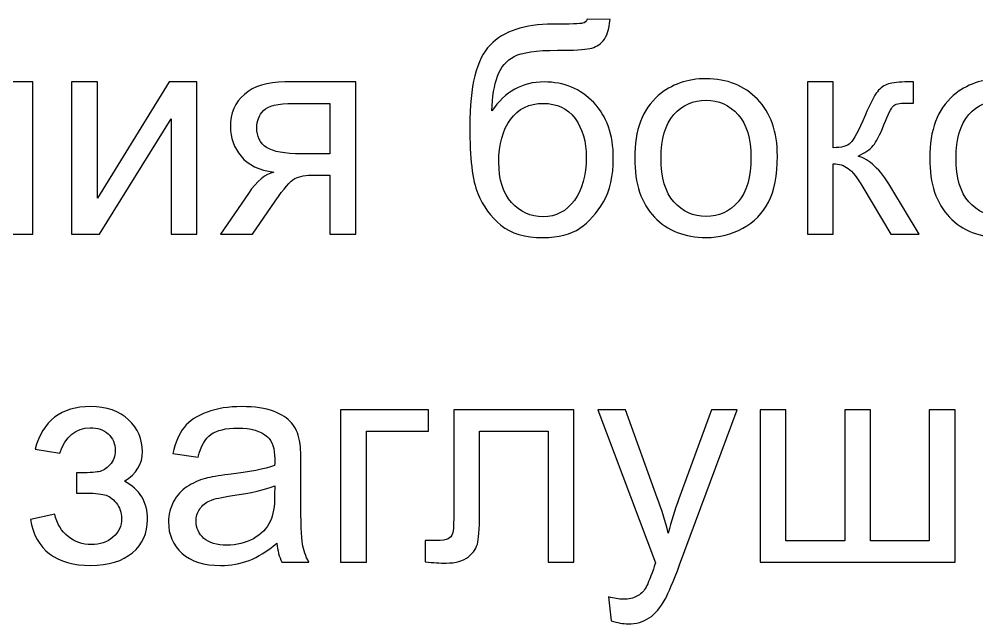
# Model space of a CAD drawing. Header units: centimetres. Extents: x 259 to 610, y 357 to 1252.
# Drawn here: x 359.08 to 370.59, y 1040.39 to 1047.66 of the extents above; entities that cross this region are included whole.
import ezdxf

# ---------------------------------------------------------------- set-up
doc = ezdxf.new("R2010")
doc.units = ezdxf.units.CM
doc.header["$MEASUREMENT"] = 0
doc.layers.add('layer 1', color=7, linetype='Continuous')

msp = doc.modelspace()

# ---------------------------------------------------------------- linework, layer by layer
at = {"layer": 'layer 1', "color": 250}
for points, knots in [([(365.90932, 1047.66145), (365.90932, 1047.66145), (366.18449, 1047.65792), (366.18449, 1047.65792), (366.18449, 1047.65792), (366.17214, 1047.53503), (366.1445, 1047.44919), (366.10276, 1047.40098), (366.10276, 1047.40098), (366.06101, 1047.35277), (366.00751, 1047.32219), (365.94166, 1047.30808), (365.94166, 1047.30808), (365.87581, 1047.29456), (365.74645, 1047.2875), (365.55419, 1047.2875), (365.55419, 1047.2875), (365.29902, 1047.2875), (365.12498, 1047.26281), (365.03208, 1047.21342), (365.03208, 1047.21342), (364.93977, 1047.16403), (364.87274, 1047.08524), (364.83217, 1046.97706), (364.83217, 1046.97706), (364.7916, 1046.86829), (364.76926, 1046.72894), (364.76456, 1046.55784), (364.76456, 1046.55784), (364.84276, 1046.67426), (364.93389, 1046.76128), (365.03855, 1046.81948), (365.03855, 1046.81948), (365.14262, 1046.87769), (365.2608, 1046.9065), (365.39133, 1046.9065), (365.39133, 1046.9065), (365.63121, 1046.9065), (365.82995, 1046.82419), (365.98752, 1046.65956), (365.98752, 1046.65956), (366.1445, 1046.49493), (366.22329, 1046.27209), (366.22329, 1045.99046), (366.22329, 1045.99046), (366.22329, 1045.77703), (366.1839, 1045.60182), (366.10452, 1045.46541), (366.10452, 1045.46541), (366.02515, 1045.329), (365.93107, 1045.22317), (365.8223, 1045.1485), (365.8223, 1045.1485), (365.71412, 1045.07383), (365.56595, 1045.03678), (365.37898, 1045.03678), (365.37898, 1045.03678), (365.16143, 1045.03678), (364.99269, 1045.08617), (364.87216, 1045.18554), (364.87216, 1045.18554), (364.75162, 1045.2849), (364.65931, 1045.4119), (364.59464, 1045.56654), (364.59464, 1045.56654), (364.53055, 1045.72117), (364.49821, 1045.99105), (364.49821, 1046.37499), (364.49821, 1046.37499), (364.49821, 1046.8577), (364.57994, 1047.18284), (364.7428, 1047.35041), (364.7428, 1047.35041), (364.90567, 1047.51798), (365.15673, 1047.60147), (365.49539, 1047.60147), (365.49539, 1047.60147), (365.70647, 1047.60147), (365.82583, 1047.605), (365.85464, 1047.61206), (365.85464, 1047.61206), (365.88286, 1047.61911), (365.90109, 1047.63558), (365.90932, 1047.66145)], [0, 0, 0, 0, 0.04545455, 0.04545455, 0.04545455, 0.04545455, 0.09090909, 0.09090909, 0.09090909, 0.09090909, 0.13636364, 0.13636364, 0.13636364, 0.13636364, 0.18181818, 0.18181818, 0.18181818, 0.18181818, 0.22727273, 0.22727273, 0.22727273, 0.22727273, 0.27272727, 0.27272727, 0.27272727, 0.27272727, 0.31818182, 0.31818182, 0.31818182, 0.31818182, 0.36363636, 0.36363636, 0.36363636, 0.36363636, 0.40909091, 0.40909091, 0.40909091, 0.40909091, 0.45454545, 0.45454545, 0.45454545, 0.45454545, 0.5, 0.5, 0.5, 0.5, 0.54545455, 0.54545455, 0.54545455, 0.54545455, 0.59090909, 0.59090909, 0.59090909, 0.59090909, 0.63636364, 0.63636364, 0.63636364, 0.63636364, 0.68181818, 0.68181818, 0.68181818, 0.68181818, 0.72727273, 0.72727273, 0.72727273, 0.72727273, 0.77272727, 0.77272727, 0.77272727, 0.77272727, 0.81818182, 0.81818182, 0.81818182, 0.81818182, 0.86363636, 0.86363636, 0.86363636, 0.86363636, 0.90909091, 0.90909091, 0.90909091, 0.90909091, 1, 1, 1, 1]), ([(357.76663, 1046.9065), (357.76663, 1046.9065), (358.07708, 1046.9065), (358.07708, 1046.9065), (358.07708, 1046.9065), (358.07708, 1046.9065), (358.07708, 1046.1445), (358.07708, 1046.1445), (358.07708, 1046.1445), (358.07708, 1046.1445), (358.93785, 1046.1445), (358.93785, 1046.1445), (358.93785, 1046.1445), (358.93785, 1046.1445), (358.93785, 1046.9065), (358.93785, 1046.9065), (358.93785, 1046.9065), (358.93785, 1046.9065), (359.2483, 1046.9065), (359.2483, 1046.9065), (359.2483, 1046.9065), (359.2483, 1046.9065), (359.2483, 1045.07559), (359.2483, 1045.07559), (359.2483, 1045.07559), (359.2483, 1045.07559), (358.93785, 1045.07559), (358.93785, 1045.07559), (358.93785, 1045.07559), (358.93785, 1045.07559), (358.93785, 1045.88698), (358.93785, 1045.88698), (358.93785, 1045.88698), (358.93785, 1045.88698), (358.07708, 1045.88698), (358.07708, 1045.88698), (358.07708, 1045.88698), (358.07708, 1045.88698), (358.07708, 1045.07559), (358.07708, 1045.07559), (358.07708, 1045.07559), (358.07708, 1045.07559), (357.76663, 1045.07559), (357.76663, 1045.07559), (357.76663, 1045.07559), (357.76663, 1045.07559), (357.76663, 1046.9065), (357.76663, 1046.9065)], [0, 0, 0, 0, 0.07692308, 0.07692308, 0.07692308, 0.07692308, 0.15384615, 0.15384615, 0.15384615, 0.15384615, 0.23076923, 0.23076923, 0.23076923, 0.23076923, 0.30769231, 0.30769231, 0.30769231, 0.30769231, 0.38461538, 0.38461538, 0.38461538, 0.38461538, 0.46153846, 0.46153846, 0.46153846, 0.46153846, 0.53846154, 0.53846154, 0.53846154, 0.53846154, 0.61538462, 0.61538462, 0.61538462, 0.61538462, 0.69230769, 0.69230769, 0.69230769, 0.69230769, 0.76923077, 0.76923077, 0.76923077, 0.76923077, 0.84615385, 0.84615385, 0.84615385, 0.84615385, 1, 1, 1, 1]), ([(359.71455, 1046.9065), (359.71455, 1046.9065), (360.025, 1046.9065), (360.025, 1046.9065), (360.025, 1046.9065), (360.025, 1046.9065), (360.025, 1045.51009), (360.025, 1045.51009), (360.025, 1045.51009), (360.025, 1045.51009), (360.88754, 1046.9065), (360.88754, 1046.9065), (360.88754, 1046.9065), (360.88754, 1046.9065), (361.22091, 1046.9065), (361.22091, 1046.9065), (361.22091, 1046.9065), (361.22091, 1046.9065), (361.22091, 1045.07559), (361.22091, 1045.07559), (361.22091, 1045.07559), (361.22091, 1045.07559), (360.91047, 1045.07559), (360.91047, 1045.07559), (360.91047, 1045.07559), (360.91047, 1045.07559), (360.91047, 1046.46318), (360.91047, 1046.46318), (360.91047, 1046.46318), (360.91047, 1046.46318), (360.0491, 1045.07559), (360.0491, 1045.07559), (360.0491, 1045.07559), (360.0491, 1045.07559), (359.71455, 1045.07559), (359.71455, 1045.07559), (359.71455, 1045.07559), (359.71455, 1045.07559), (359.71455, 1046.9065), (359.71455, 1046.9065)], [0, 0, 0, 0, 0.09090909, 0.09090909, 0.09090909, 0.09090909, 0.18181818, 0.18181818, 0.18181818, 0.18181818, 0.27272727, 0.27272727, 0.27272727, 0.27272727, 0.36363636, 0.36363636, 0.36363636, 0.36363636, 0.45454545, 0.45454545, 0.45454545, 0.45454545, 0.54545455, 0.54545455, 0.54545455, 0.54545455, 0.63636364, 0.63636364, 0.63636364, 0.63636364, 0.72727273, 0.72727273, 0.72727273, 0.72727273, 0.81818182, 0.81818182, 0.81818182, 0.81818182, 1, 1, 1, 1]), ([(363.12826, 1046.9065), (363.12826, 1046.9065), (363.12826, 1045.07559), (363.12826, 1045.07559), (363.12826, 1045.07559), (363.12826, 1045.07559), (362.81782, 1045.07559), (362.81782, 1045.07559), (362.81782, 1045.07559), (362.81782, 1045.07559), (362.81782, 1045.7882), (362.81782, 1045.7882), (362.81782, 1045.7882), (362.81782, 1045.7882), (362.63908, 1045.7882), (362.63908, 1045.7882), (362.63908, 1045.7882), (362.5303, 1045.7882), (362.44917, 1045.77409), (362.39566, 1045.74528), (362.39566, 1045.74528), (362.34216, 1045.71647), (362.26396, 1045.62651), (362.16106, 1045.47423), (362.16106, 1045.47423), (362.16106, 1045.47423), (361.88825, 1045.07559), (361.88825, 1045.07559), (361.88825, 1045.07559), (361.88825, 1045.07559), (361.50372, 1045.07559), (361.50372, 1045.07559), (361.50372, 1045.07559), (361.50372, 1045.07559), (361.83886, 1045.56713), (361.83886, 1045.56713), (361.83886, 1045.56713), (361.94117, 1045.71764), (362.04347, 1045.80231), (362.14519, 1045.82171), (362.14519, 1045.82171), (361.96821, 1045.84582), (361.83651, 1045.90991), (361.75067, 1046.01339), (361.75067, 1046.01339), (361.66482, 1046.11687), (361.6219, 1046.23623), (361.6219, 1046.37087), (361.6219, 1046.37087), (361.6219, 1046.53021), (361.67776, 1046.65897), (361.79006, 1046.75775), (361.79006, 1046.75775), (361.90236, 1046.85711), (362.06523, 1046.9065), (362.27807, 1046.9065), (362.27807, 1046.9065), (362.27807, 1046.9065), (363.12826, 1046.9065), (363.12826, 1046.9065)], [0, 0, 0, 0, 0.0625, 0.0625, 0.0625, 0.0625, 0.125, 0.125, 0.125, 0.125, 0.1875, 0.1875, 0.1875, 0.1875, 0.25, 0.25, 0.25, 0.25, 0.3125, 0.3125, 0.3125, 0.3125, 0.375, 0.375, 0.375, 0.375, 0.4375, 0.4375, 0.4375, 0.4375, 0.5, 0.5, 0.5, 0.5, 0.5625, 0.5625, 0.5625, 0.5625, 0.625, 0.625, 0.625, 0.625, 0.6875, 0.6875, 0.6875, 0.6875, 0.75, 0.75, 0.75, 0.75, 0.8125, 0.8125, 0.8125, 0.8125, 0.875, 0.875, 0.875, 0.875, 1, 1, 1, 1]), ([(366.48022, 1045.99105), (366.48022, 1046.32912), (366.57429, 1046.5796), (366.76303, 1046.74246), (366.76303, 1046.74246), (366.92001, 1046.87769), (367.11228, 1046.94531), (367.33864, 1046.94531), (367.33864, 1046.94531), (367.5897, 1046.94531), (367.79549, 1046.86299), (367.95541, 1046.69836), (367.95541, 1046.69836), (368.11475, 1046.53432), (368.19471, 1046.30678), (368.19471, 1046.01692), (368.19471, 1046.01692), (368.19471, 1045.78173), (368.15943, 1045.59711), (368.08888, 1045.46247), (368.08888, 1045.46247), (368.01832, 1045.32783), (367.91543, 1045.22317), (367.7802, 1045.1485), (367.7802, 1045.1485), (367.64556, 1045.07383), (367.49798, 1045.03678), (367.33864, 1045.03678), (367.33864, 1045.03678), (367.08229, 1045.03678), (366.87533, 1045.11851), (366.71716, 1045.28255), (366.71716, 1045.28255), (366.559, 1045.44659), (366.48022, 1045.68295), (366.48022, 1045.99105)], [0, 0, 0, 0, 0.1, 0.1, 0.1, 0.1, 0.2, 0.2, 0.2, 0.2, 0.3, 0.3, 0.3, 0.3, 0.4, 0.4, 0.4, 0.4, 0.5, 0.5, 0.5, 0.5, 0.6, 0.6, 0.6, 0.6, 0.7, 0.7, 0.7, 0.7, 0.8, 0.8, 0.8, 0.8, 1, 1, 1, 1]), ([(368.55514, 1046.9065), (368.55514, 1046.9065), (368.86558, 1046.9065), (368.86558, 1046.9065), (368.86558, 1046.9065), (368.86558, 1046.9065), (368.86558, 1046.11628), (368.86558, 1046.11628), (368.86558, 1046.11628), (368.96436, 1046.11628), (369.03374, 1046.1351), (369.07372, 1046.17331), (369.07372, 1046.17331), (369.11311, 1046.21094), (369.17132, 1046.32089), (369.24893, 1046.50375), (369.24893, 1046.50375), (369.31008, 1046.64839), (369.35947, 1046.74364), (369.3971, 1046.7895), (369.3971, 1046.7895), (369.43531, 1046.83536), (369.47882, 1046.86652), (369.52821, 1046.8824), (369.52821, 1046.8824), (369.57819, 1046.89827), (369.65756, 1046.9065), (369.76634, 1046.9065), (369.76634, 1046.9065), (369.76634, 1046.9065), (369.82866, 1046.9065), (369.82866, 1046.9065), (369.82866, 1046.9065), (369.82866, 1046.9065), (369.82866, 1046.65074), (369.82866, 1046.65074), (369.82866, 1046.65074), (369.82866, 1046.65074), (369.74223, 1046.6525), (369.74223, 1046.6525), (369.74223, 1046.6525), (369.6605, 1046.6525), (369.60817, 1046.64016), (369.58524, 1046.61605), (369.58524, 1046.61605), (369.56114, 1046.59077), (369.5241, 1046.51551), (369.47471, 1046.39027), (369.47471, 1046.39027), (369.42767, 1046.27033), (369.38475, 1046.18743), (369.34536, 1046.14156), (369.34536, 1046.14156), (369.30655, 1046.0957), (369.24599, 1046.05396), (369.16426, 1046.01574), (369.16426, 1046.01574), (369.29773, 1045.97988), (369.42943, 1045.85582), (369.55879, 1045.64297), (369.55879, 1045.64297), (369.55879, 1045.64297), (369.89922, 1045.07559), (369.89922, 1045.07559), (369.89922, 1045.07559), (369.89922, 1045.07559), (369.5582, 1045.07559), (369.5582, 1045.07559), (369.5582, 1045.07559), (369.5582, 1045.07559), (369.22247, 1045.64121), (369.22247, 1045.64121), (369.22247, 1045.64121), (369.15486, 1045.75586), (369.09606, 1045.83112), (369.04608, 1045.86757), (369.04608, 1045.86757), (368.99552, 1045.90403), (368.93555, 1045.92225), (368.86558, 1045.92225), (368.86558, 1045.92225), (368.86558, 1045.92225), (368.86558, 1045.07559), (368.86558, 1045.07559), (368.86558, 1045.07559), (368.86558, 1045.07559), (368.55514, 1045.07559), (368.55514, 1045.07559), (368.55514, 1045.07559), (368.55514, 1045.07559), (368.55514, 1046.9065), (368.55514, 1046.9065)], [0, 0, 0, 0, 0.04166667, 0.04166667, 0.04166667, 0.04166667, 0.08333333, 0.08333333, 0.08333333, 0.08333333, 0.125, 0.125, 0.125, 0.125, 0.16666667, 0.16666667, 0.16666667, 0.16666667, 0.20833333, 0.20833333, 0.20833333, 0.20833333, 0.25, 0.25, 0.25, 0.25, 0.29166667, 0.29166667, 0.29166667, 0.29166667, 0.33333333, 0.33333333, 0.33333333, 0.33333333, 0.375, 0.375, 0.375, 0.375, 0.41666667, 0.41666667, 0.41666667, 0.41666667, 0.45833333, 0.45833333, 0.45833333, 0.45833333, 0.5, 0.5, 0.5, 0.5, 0.54166667, 0.54166667, 0.54166667, 0.54166667, 0.58333333, 0.58333333, 0.58333333, 0.58333333, 0.625, 0.625, 0.625, 0.625, 0.66666667, 0.66666667, 0.66666667, 0.66666667, 0.70833333, 0.70833333, 0.70833333, 0.70833333, 0.75, 0.75, 0.75, 0.75, 0.79166667, 0.79166667, 0.79166667, 0.79166667, 0.83333333, 0.83333333, 0.83333333, 0.83333333, 0.875, 0.875, 0.875, 0.875, 0.91666667, 0.91666667, 0.91666667, 0.91666667, 1, 1, 1, 1]), ([(370.02504, 1045.99105), (370.02504, 1046.32912), (370.11911, 1046.5796), (370.30785, 1046.74246), (370.30785, 1046.74246), (370.46483, 1046.87769), (370.6571, 1046.94531), (370.88346, 1046.94531), (370.88346, 1046.94531), (371.13452, 1046.94531), (371.34031, 1046.86299), (371.50023, 1046.69836), (371.50023, 1046.69836), (371.65957, 1046.53432), (371.73953, 1046.30678), (371.73953, 1046.01692), (371.73953, 1046.01692), (371.73953, 1045.78173), (371.70425, 1045.59711), (371.6337, 1045.46247), (371.6337, 1045.46247), (371.56314, 1045.32783), (371.46025, 1045.22317), (371.32502, 1045.1485), (371.32502, 1045.1485), (371.19038, 1045.07383), (371.0428, 1045.03678), (370.88346, 1045.03678), (370.88346, 1045.03678), (370.62711, 1045.03678), (370.42015, 1045.11851), (370.26198, 1045.28255), (370.26198, 1045.28255), (370.10382, 1045.44659), (370.02504, 1045.68295), (370.02504, 1045.99105)], [0, 0, 0, 0, 0.1, 0.1, 0.1, 0.1, 0.2, 0.2, 0.2, 0.2, 0.3, 0.3, 0.3, 0.3, 0.4, 0.4, 0.4, 0.4, 0.5, 0.5, 0.5, 0.5, 0.6, 0.6, 0.6, 0.6, 0.7, 0.7, 0.7, 0.7, 0.8, 0.8, 0.8, 0.8, 1, 1, 1, 1]), ([(362.81782, 1046.64898), (362.81782, 1046.64898), (362.37685, 1046.64898), (362.37685, 1046.64898), (362.37685, 1046.64898), (362.19223, 1046.64898), (362.07287, 1046.62017), (362.01937, 1046.56255), (362.01937, 1046.56255), (361.96586, 1046.50492), (361.9394, 1046.43731), (361.9394, 1046.36029), (361.9394, 1046.36029), (361.9394, 1046.25093), (361.9788, 1046.17037), (362.05758, 1046.11922), (362.05758, 1046.11922), (362.13578, 1046.06807), (362.27513, 1046.0422), (362.47504, 1046.0422), (362.47504, 1046.0422), (362.47504, 1046.0422), (362.81782, 1046.0422), (362.81782, 1046.0422), (362.81782, 1046.0422), (362.81782, 1046.0422), (362.81782, 1046.64898), (362.81782, 1046.64898)], [0, 0, 0, 0, 0.125, 0.125, 0.125, 0.125, 0.25, 0.25, 0.25, 0.25, 0.375, 0.375, 0.375, 0.375, 0.5, 0.5, 0.5, 0.5, 0.625, 0.625, 0.625, 0.625, 0.75, 0.75, 0.75, 0.75, 1, 1, 1, 1]), ([(365.89874, 1045.99928), (365.89874, 1046.18919), (365.85346, 1046.345), (365.76351, 1046.46671), (365.76351, 1046.46671), (365.67355, 1046.58842), (365.54655, 1046.64898), (365.38251, 1046.64898), (365.38251, 1046.64898), (365.21141, 1046.64898), (365.07971, 1046.58489), (364.98681, 1046.45612), (364.98681, 1046.45612), (364.89391, 1046.32795), (364.84746, 1046.15685), (364.84746, 1045.94225), (364.84746, 1045.94225), (364.84746, 1045.73058), (364.89861, 1045.5683), (365.00151, 1045.456), (365.00151, 1045.456), (365.10381, 1045.3437), (365.23081, 1045.28726), (365.38074, 1045.28726), (365.38074, 1045.28726), (365.53479, 1045.28726), (365.65944, 1045.35252), (365.75527, 1045.48246), (365.75527, 1045.48246), (365.85111, 1045.6124), (365.89874, 1045.78467), (365.89874, 1045.99928)], [0, 0, 0, 0, 0.11111111, 0.11111111, 0.11111111, 0.11111111, 0.22222222, 0.22222222, 0.22222222, 0.22222222, 0.33333333, 0.33333333, 0.33333333, 0.33333333, 0.44444444, 0.44444444, 0.44444444, 0.44444444, 0.55555556, 0.55555556, 0.55555556, 0.55555556, 0.66666667, 0.66666667, 0.66666667, 0.66666667, 0.77777778, 0.77777778, 0.77777778, 0.77777778, 1, 1, 1, 1]), ([(366.79772, 1045.99046), (366.79772, 1045.75645), (366.84887, 1045.58124), (366.95117, 1045.46541), (366.95117, 1045.46541), (367.05407, 1045.34899), (367.18283, 1045.29078), (367.33864, 1045.29078), (367.33864, 1045.29078), (367.49269, 1045.29078), (367.62086, 1045.34899), (367.72376, 1045.466), (367.72376, 1045.466), (367.82606, 1045.583), (367.87721, 1045.76115), (367.87721, 1046.00045), (367.87721, 1046.00045), (367.87721, 1046.22623), (367.82547, 1046.39733), (367.72258, 1046.51316), (367.72258, 1046.51316), (367.61969, 1046.62957), (367.49151, 1046.68778), (367.33864, 1046.68778), (367.33864, 1046.68778), (367.18283, 1046.68778), (367.05407, 1046.63016), (366.95117, 1046.51433), (366.95117, 1046.51433), (366.84887, 1046.3985), (366.79772, 1046.22388), (366.79772, 1045.99046)], [0, 0, 0, 0, 0.11111111, 0.11111111, 0.11111111, 0.11111111, 0.22222222, 0.22222222, 0.22222222, 0.22222222, 0.33333333, 0.33333333, 0.33333333, 0.33333333, 0.44444444, 0.44444444, 0.44444444, 0.44444444, 0.55555556, 0.55555556, 0.55555556, 0.55555556, 0.66666667, 0.66666667, 0.66666667, 0.66666667, 0.77777778, 0.77777778, 0.77777778, 0.77777778, 1, 1, 1, 1]), ([(370.34254, 1045.99046), (370.34254, 1045.75645), (370.39369, 1045.58124), (370.49599, 1045.46541), (370.49599, 1045.46541), (370.59889, 1045.34899), (370.72765, 1045.29078), (370.88346, 1045.29078), (370.88346, 1045.29078), (371.03751, 1045.29078), (371.16568, 1045.34899), (371.26858, 1045.466), (371.26858, 1045.466), (371.37088, 1045.583), (371.42203, 1045.76115), (371.42203, 1046.00045), (371.42203, 1046.00045), (371.42203, 1046.22623), (371.37029, 1046.39733), (371.2674, 1046.51316), (371.2674, 1046.51316), (371.16451, 1046.62957), (371.03633, 1046.68778), (370.88346, 1046.68778), (370.88346, 1046.68778), (370.72765, 1046.68778), (370.59889, 1046.63016), (370.49599, 1046.51433), (370.49599, 1046.51433), (370.39369, 1046.3985), (370.34254, 1046.22388), (370.34254, 1045.99046)], [0, 0, 0, 0, 0.11111111, 0.11111111, 0.11111111, 0.11111111, 0.22222222, 0.22222222, 0.22222222, 0.22222222, 0.33333333, 0.33333333, 0.33333333, 0.33333333, 0.44444444, 0.44444444, 0.44444444, 0.44444444, 0.55555556, 0.55555556, 0.55555556, 0.55555556, 0.66666667, 0.66666667, 0.66666667, 0.66666667, 0.77777778, 0.77777778, 0.77777778, 0.77777778, 1, 1, 1, 1]), ([(359.77217, 1041.96351), (359.77217, 1041.96351), (359.77217, 1042.20692), (359.77217, 1042.20692), (359.77217, 1042.20692), (359.90269, 1042.2081), (359.99206, 1042.21339), (360.0391, 1042.22221), (360.0391, 1042.22221), (360.08673, 1042.23162), (360.132, 1042.25866), (360.17433, 1042.30452), (360.17433, 1042.30452), (360.21667, 1042.35038), (360.23783, 1042.40742), (360.23783, 1042.47621), (360.23783, 1042.47621), (360.23783, 1042.55911), (360.2102, 1042.62614), (360.15434, 1042.67553), (360.15434, 1042.67553), (360.09849, 1042.7255), (360.02675, 1042.7502), (359.93797, 1042.7502), (359.93797, 1042.7502), (359.76335, 1042.7502), (359.64105, 1042.64789), (359.57108, 1042.44328), (359.57108, 1042.44328), (359.57108, 1042.44328), (359.27475, 1042.49267), (359.27475, 1042.49267), (359.27475, 1042.49267), (359.36647, 1042.83369), (359.58872, 1043.0042), (359.94032, 1043.0042), (359.94032, 1043.0042), (360.13553, 1043.0042), (360.2884, 1042.95128), (360.39952, 1042.84486), (360.39952, 1042.84486), (360.51065, 1042.73844), (360.56591, 1042.61144), (360.56591, 1042.46386), (360.56591, 1042.46386), (360.56591, 1042.31511), (360.4936, 1042.19634), (360.34954, 1042.10873), (360.34954, 1042.10873), (360.44185, 1042.05934), (360.51065, 1041.99643), (360.5571, 1041.92), (360.5571, 1041.92), (360.60296, 1041.84356), (360.62589, 1041.75302), (360.62589, 1041.64836), (360.62589, 1041.64836), (360.62589, 1041.48432), (360.56591, 1041.35144), (360.44656, 1041.24913), (360.44656, 1041.24913), (360.32661, 1041.14683), (360.15963, 1041.09567), (359.94444, 1041.09567), (359.94444, 1041.09567), (359.52699, 1041.09567), (359.28475, 1041.28029), (359.21831, 1041.64953), (359.21831, 1041.64953), (359.21831, 1041.64953), (359.51111, 1041.71303), (359.51111, 1041.71303), (359.51111, 1041.71303), (359.53757, 1041.59662), (359.59107, 1041.50607), (359.67221, 1041.44198), (359.67221, 1041.44198), (359.75335, 1041.3779), (359.84566, 1041.34615), (359.95032, 1041.34615), (359.95032, 1041.34615), (360.05498, 1041.34615), (360.14199, 1041.37554), (360.21137, 1041.43493), (360.21137, 1041.43493), (360.28075, 1041.49372), (360.31544, 1041.56898), (360.31544, 1041.66071), (360.31544, 1041.66071), (360.31544, 1041.73185), (360.29369, 1041.79359), (360.25018, 1041.8465), (360.25018, 1041.8465), (360.20667, 1041.89942), (360.16022, 1041.93234), (360.11083, 1041.94528), (360.11083, 1041.94528), (360.06144, 1041.9588), (359.97207, 1041.96527), (359.84272, 1041.96527), (359.84272, 1041.96527), (359.83214, 1041.96527), (359.80862, 1041.96468), (359.77217, 1041.96351)], [0, 0, 0, 0, 0.03703704, 0.03703704, 0.03703704, 0.03703704, 0.07407407, 0.07407407, 0.07407407, 0.07407407, 0.11111111, 0.11111111, 0.11111111, 0.11111111, 0.14814815, 0.14814815, 0.14814815, 0.14814815, 0.18518519, 0.18518519, 0.18518519, 0.18518519, 0.22222222, 0.22222222, 0.22222222, 0.22222222, 0.25925926, 0.25925926, 0.25925926, 0.25925926, 0.2962963, 0.2962963, 0.2962963, 0.2962963, 0.33333333, 0.33333333, 0.33333333, 0.33333333, 0.37037037, 0.37037037, 0.37037037, 0.37037037, 0.40740741, 0.40740741, 0.40740741, 0.40740741, 0.44444444, 0.44444444, 0.44444444, 0.44444444, 0.48148148, 0.48148148, 0.48148148, 0.48148148, 0.51851852, 0.51851852, 0.51851852, 0.51851852, 0.55555556, 0.55555556, 0.55555556, 0.55555556, 0.59259259, 0.59259259, 0.59259259, 0.59259259, 0.62962963, 0.62962963, 0.62962963, 0.62962963, 0.66666667, 0.66666667, 0.66666667, 0.66666667, 0.7037037, 0.7037037, 0.7037037, 0.7037037, 0.74074074, 0.74074074, 0.74074074, 0.74074074, 0.77777778, 0.77777778, 0.77777778, 0.77777778, 0.81481481, 0.81481481, 0.81481481, 0.81481481, 0.85185185, 0.85185185, 0.85185185, 0.85185185, 0.88888889, 0.88888889, 0.88888889, 0.88888889, 0.92592593, 0.92592593, 0.92592593, 0.92592593, 1, 1, 1, 1]), ([(362.17987, 1041.36379), (362.06463, 1041.2656), (361.9535, 1041.1968), (361.84708, 1041.15623), (361.84708, 1041.15623), (361.74066, 1041.11567), (361.62659, 1041.09567), (361.5043, 1041.09567), (361.5043, 1041.09567), (361.30322, 1041.09567), (361.14858, 1041.14448), (361.0404, 1041.24266), (361.0404, 1041.24266), (360.93221, 1041.34027), (360.87812, 1041.4655), (360.87812, 1041.61778), (360.87812, 1041.61778), (360.87812, 1041.70715), (360.8987, 1041.78888), (360.93927, 1041.86296), (360.93927, 1041.86296), (360.98043, 1041.93705), (361.03393, 1041.99584), (361.09978, 1042.04053), (361.09978, 1042.04053), (361.16622, 1042.08521), (361.2403, 1042.11932), (361.32321, 1042.14225), (361.32321, 1042.14225), (361.38435, 1042.15812), (361.47666, 1042.17341), (361.59955, 1042.1887), (361.59955, 1042.1887), (361.85002, 1042.21809), (362.03523, 1042.25396), (362.15341, 1042.29512), (362.15341, 1042.29512), (362.15458, 1042.33745), (362.15517, 1042.3645), (362.15517, 1042.37567), (362.15517, 1042.37567), (362.15517, 1042.50149), (362.12577, 1042.59027), (362.06698, 1042.64201), (362.06698, 1042.64201), (361.9876, 1042.71198), (361.86942, 1042.74667), (361.71303, 1042.74667), (361.71303, 1042.74667), (361.56662, 1042.74667), (361.45844, 1042.7208), (361.38906, 1042.66965), (361.38906, 1042.66965), (361.31909, 1042.6185), (361.26794, 1042.52795), (361.23442, 1042.39742), (361.23442, 1042.39742), (361.23442, 1042.39742), (360.93104, 1042.43975), (360.93104, 1042.43975), (360.93104, 1042.43975), (360.95867, 1042.56969), (361.00394, 1042.67494), (361.06744, 1042.7549), (361.06744, 1042.7549), (361.13094, 1042.83487), (361.22267, 1042.89601), (361.34261, 1042.93952), (361.34261, 1042.93952), (361.46197, 1042.98244), (361.60131, 1043.0042), (361.75889, 1043.0042), (361.75889, 1043.0042), (361.91528, 1043.0042), (362.04287, 1042.98597), (362.14106, 1042.94893), (362.14106, 1042.94893), (362.23866, 1042.91189), (362.31098, 1042.86603), (362.35684, 1042.81017), (362.35684, 1042.81017), (362.4027, 1042.75431), (362.43504, 1042.68376), (362.45386, 1042.5985), (362.45386, 1042.5985), (362.46385, 1042.54559), (362.46914, 1042.45034), (362.46914, 1042.31334), (362.46914, 1042.31334), (362.46914, 1042.31334), (362.46914, 1041.90177), (362.46914, 1041.90177), (362.46914, 1041.90177), (362.46914, 1041.61426), (362.47561, 1041.43258), (362.48855, 1041.35555), (362.48855, 1041.35555), (362.50089, 1041.27853), (362.52676, 1041.20504), (362.56439, 1041.13448), (362.56439, 1041.13448), (362.56439, 1041.13448), (362.23984, 1041.13448), (362.23984, 1041.13448), (362.23984, 1041.13448), (362.20868, 1041.19974), (362.18869, 1041.27618), (362.17987, 1041.36379)], [0, 0, 0, 0, 0.03571429, 0.03571429, 0.03571429, 0.03571429, 0.07142857, 0.07142857, 0.07142857, 0.07142857, 0.10714286, 0.10714286, 0.10714286, 0.10714286, 0.14285714, 0.14285714, 0.14285714, 0.14285714, 0.17857143, 0.17857143, 0.17857143, 0.17857143, 0.21428571, 0.21428571, 0.21428571, 0.21428571, 0.25, 0.25, 0.25, 0.25, 0.28571429, 0.28571429, 0.28571429, 0.28571429, 0.32142857, 0.32142857, 0.32142857, 0.32142857, 0.35714286, 0.35714286, 0.35714286, 0.35714286, 0.39285714, 0.39285714, 0.39285714, 0.39285714, 0.42857143, 0.42857143, 0.42857143, 0.42857143, 0.46428571, 0.46428571, 0.46428571, 0.46428571, 0.5, 0.5, 0.5, 0.5, 0.53571429, 0.53571429, 0.53571429, 0.53571429, 0.57142857, 0.57142857, 0.57142857, 0.57142857, 0.60714286, 0.60714286, 0.60714286, 0.60714286, 0.64285714, 0.64285714, 0.64285714, 0.64285714, 0.67857143, 0.67857143, 0.67857143, 0.67857143, 0.71428571, 0.71428571, 0.71428571, 0.71428571, 0.75, 0.75, 0.75, 0.75, 0.78571429, 0.78571429, 0.78571429, 0.78571429, 0.82142857, 0.82142857, 0.82142857, 0.82142857, 0.85714286, 0.85714286, 0.85714286, 0.85714286, 0.89285714, 0.89285714, 0.89285714, 0.89285714, 0.92857143, 0.92857143, 0.92857143, 0.92857143, 1, 1, 1, 1]), ([(362.94598, 1042.96539), (362.94598, 1042.96539), (364.00079, 1042.96539), (364.00079, 1042.96539), (364.00079, 1042.96539), (364.00079, 1042.96539), (364.00079, 1042.70787), (364.00079, 1042.70787), (364.00079, 1042.70787), (364.00079, 1042.70787), (363.25643, 1042.70787), (363.25643, 1042.70787), (363.25643, 1042.70787), (363.25643, 1042.70787), (363.25643, 1041.13448), (363.25643, 1041.13448), (363.25643, 1041.13448), (363.25643, 1041.13448), (362.94598, 1041.13448), (362.94598, 1041.13448), (362.94598, 1041.13448), (362.94598, 1041.13448), (362.94598, 1042.96539), (362.94598, 1042.96539)], [0, 0, 0, 0, 0.14285714, 0.14285714, 0.14285714, 0.14285714, 0.28571429, 0.28571429, 0.28571429, 0.28571429, 0.42857143, 0.42857143, 0.42857143, 0.42857143, 0.57142857, 0.57142857, 0.57142857, 0.57142857, 0.71428571, 0.71428571, 0.71428571, 0.71428571, 1, 1, 1, 1]), ([(364.30653, 1042.96539), (364.30653, 1042.96539), (365.74938, 1042.96539), (365.74938, 1042.96539), (365.74938, 1042.96539), (365.74938, 1042.96539), (365.74938, 1041.13624), (365.74938, 1041.13624), (365.74938, 1041.13624), (365.74938, 1041.13624), (365.43894, 1041.13624), (365.43894, 1041.13624), (365.43894, 1041.13624), (365.43894, 1041.13624), (365.43894, 1042.70787), (365.43894, 1042.70787), (365.43894, 1042.70787), (365.43894, 1042.70787), (364.61697, 1042.70787), (364.61697, 1042.70787), (364.61697, 1042.70787), (364.61697, 1042.70787), (364.61697, 1041.79711), (364.61697, 1041.79711), (364.61697, 1041.79711), (364.61697, 1041.58486), (364.60992, 1041.44492), (364.59639, 1041.37672), (364.59639, 1041.37672), (364.58228, 1041.3091), (364.54465, 1041.25031), (364.48292, 1041.19974), (364.48292, 1041.19974), (364.42059, 1041.14918), (364.33122, 1041.1239), (364.21422, 1041.1239), (364.21422, 1041.1239), (364.1419, 1041.1239), (364.05841, 1041.1286), (363.96433, 1041.13742), (363.96433, 1041.13742), (363.96433, 1041.13742), (363.96433, 1041.39553), (363.96433, 1041.39553), (363.96433, 1041.39553), (363.96433, 1041.39553), (364.10015, 1041.39553), (364.10015, 1041.39553), (364.10015, 1041.39553), (364.16424, 1041.39553), (364.2101, 1041.402), (364.23774, 1041.41553), (364.23774, 1041.41553), (364.26537, 1041.42846), (364.2836, 1041.44963), (364.293, 1041.47844), (364.293, 1041.47844), (364.30182, 1041.50725), (364.30653, 1041.60073), (364.30653, 1041.7589), (364.30653, 1041.7589), (364.30653, 1041.7589), (364.30653, 1042.96539), (364.30653, 1042.96539)], [0, 0, 0, 0, 0.05882353, 0.05882353, 0.05882353, 0.05882353, 0.11764706, 0.11764706, 0.11764706, 0.11764706, 0.17647059, 0.17647059, 0.17647059, 0.17647059, 0.23529412, 0.23529412, 0.23529412, 0.23529412, 0.29411765, 0.29411765, 0.29411765, 0.29411765, 0.35294118, 0.35294118, 0.35294118, 0.35294118, 0.41176471, 0.41176471, 0.41176471, 0.41176471, 0.47058824, 0.47058824, 0.47058824, 0.47058824, 0.52941176, 0.52941176, 0.52941176, 0.52941176, 0.58823529, 0.58823529, 0.58823529, 0.58823529, 0.64705882, 0.64705882, 0.64705882, 0.64705882, 0.70588235, 0.70588235, 0.70588235, 0.70588235, 0.76470588, 0.76470588, 0.76470588, 0.76470588, 0.82352941, 0.82352941, 0.82352941, 0.82352941, 0.88235294, 0.88235294, 0.88235294, 0.88235294, 1, 1, 1, 1]), ([(366.19917, 1040.43069), (366.19917, 1040.43069), (366.16389, 1040.71762), (366.16389, 1040.71762), (366.16389, 1040.71762), (366.2321, 1040.69939), (366.29089, 1040.68998), (366.34146, 1040.68998), (366.34146, 1040.68998), (366.41084, 1040.68998), (366.4661, 1040.70174), (366.50725, 1040.72467), (366.50725, 1040.72467), (366.549, 1040.7476), (366.5831, 1040.77994), (366.60956, 1040.8211), (366.60956, 1040.8211), (366.62896, 1040.85226), (366.66071, 1040.92928), (366.70422, 1041.05275), (366.70422, 1041.05275), (366.7101, 1041.0698), (366.71892, 1041.09509), (366.73186, 1041.1286), (366.73186, 1041.1286), (366.73186, 1041.1286), (366.03689, 1042.96539), (366.03689, 1042.96539), (366.03689, 1042.96539), (366.03689, 1042.96539), (366.3685, 1042.96539), (366.3685, 1042.96539), (366.3685, 1042.96539), (366.3685, 1042.96539), (366.75067, 1041.90824), (366.75067, 1041.90824), (366.75067, 1041.90824), (366.80065, 1041.77477), (366.84474, 1041.63366), (366.88414, 1041.48549), (366.88414, 1041.48549), (366.92, 1041.62484), (366.96234, 1041.76242), (367.01172, 1041.89765), (367.01172, 1041.89765), (367.01172, 1041.89765), (367.40213, 1042.96539), (367.40213, 1042.96539), (367.40213, 1042.96539), (367.40213, 1042.96539), (367.71199, 1042.96539), (367.71199, 1042.96539), (367.71199, 1042.96539), (367.71199, 1042.96539), (367.01996, 1041.10273), (367.01996, 1041.10273), (367.01996, 1041.10273), (366.94529, 1040.90224), (366.88708, 1040.76465), (366.84533, 1040.68881), (366.84533, 1040.68881), (366.79006, 1040.58709), (366.72656, 1040.51242), (366.65542, 1040.46479), (366.65542, 1040.46479), (366.58369, 1040.41717), (366.49843, 1040.39365), (366.39967, 1040.39365), (366.39967, 1040.39365), (366.33969, 1040.39365), (366.27267, 1040.406), (366.19917, 1040.43069)], [0, 0, 0, 0, 0.05263158, 0.05263158, 0.05263158, 0.05263158, 0.10526316, 0.10526316, 0.10526316, 0.10526316, 0.15789474, 0.15789474, 0.15789474, 0.15789474, 0.21052632, 0.21052632, 0.21052632, 0.21052632, 0.26315789, 0.26315789, 0.26315789, 0.26315789, 0.31578947, 0.31578947, 0.31578947, 0.31578947, 0.36842105, 0.36842105, 0.36842105, 0.36842105, 0.42105263, 0.42105263, 0.42105263, 0.42105263, 0.47368421, 0.47368421, 0.47368421, 0.47368421, 0.52631579, 0.52631579, 0.52631579, 0.52631579, 0.57894737, 0.57894737, 0.57894737, 0.57894737, 0.63157895, 0.63157895, 0.63157895, 0.63157895, 0.68421053, 0.68421053, 0.68421053, 0.68421053, 0.73684211, 0.73684211, 0.73684211, 0.73684211, 0.78947368, 0.78947368, 0.78947368, 0.78947368, 0.84210526, 0.84210526, 0.84210526, 0.84210526, 0.89473684, 0.89473684, 0.89473684, 0.89473684, 1, 1, 1, 1]), ([(367.98774, 1042.96539), (367.98774, 1042.96539), (368.29818, 1042.96539), (368.29818, 1042.96539), (368.29818, 1042.96539), (368.29818, 1042.96539), (368.29818, 1041.39201), (368.29818, 1041.39201), (368.29818, 1041.39201), (368.29818, 1041.39201), (369.00373, 1041.39201), (369.00373, 1041.39201), (369.00373, 1041.39201), (369.00373, 1041.39201), (369.00373, 1042.96539), (369.00373, 1042.96539), (369.00373, 1042.96539), (369.00373, 1042.96539), (369.31418, 1042.96539), (369.31418, 1042.96539), (369.31418, 1042.96539), (369.31418, 1042.96539), (369.31418, 1041.39201), (369.31418, 1041.39201), (369.31418, 1041.39201), (369.31418, 1041.39201), (370.01973, 1041.39201), (370.01973, 1041.39201), (370.01973, 1041.39201), (370.01973, 1041.39201), (370.01973, 1042.96539), (370.01973, 1042.96539), (370.01973, 1042.96539), (370.01973, 1042.96539), (370.33018, 1042.96539), (370.33018, 1042.96539), (370.33018, 1042.96539), (370.33018, 1042.96539), (370.33018, 1041.13448), (370.33018, 1041.13448), (370.33018, 1041.13448), (370.33018, 1041.13448), (367.98774, 1041.13448), (367.98774, 1041.13448), (367.98774, 1041.13448), (367.98774, 1041.13448), (367.98774, 1042.96539), (367.98774, 1042.96539)], [0, 0, 0, 0, 0.07692308, 0.07692308, 0.07692308, 0.07692308, 0.15384615, 0.15384615, 0.15384615, 0.15384615, 0.23076923, 0.23076923, 0.23076923, 0.23076923, 0.30769231, 0.30769231, 0.30769231, 0.30769231, 0.38461538, 0.38461538, 0.38461538, 0.38461538, 0.46153846, 0.46153846, 0.46153846, 0.46153846, 0.53846154, 0.53846154, 0.53846154, 0.53846154, 0.61538462, 0.61538462, 0.61538462, 0.61538462, 0.69230769, 0.69230769, 0.69230769, 0.69230769, 0.76923077, 0.76923077, 0.76923077, 0.76923077, 0.84615385, 0.84615385, 0.84615385, 0.84615385, 1, 1, 1, 1]), ([(362.15517, 1042.0517), (362.04228, 1042.00584), (361.87295, 1041.96703), (361.64717, 1041.93528), (361.64717, 1041.93528), (361.519, 1041.91706), (361.42845, 1041.89648), (361.37554, 1041.87355), (361.37554, 1041.87355), (361.32262, 1041.85062), (361.28205, 1041.8171), (361.25324, 1041.77359), (361.25324, 1041.77359), (361.22443, 1041.7295), (361.20973, 1041.6807), (361.20973, 1041.6266), (361.20973, 1041.6266), (361.20973, 1041.54488), (361.24089, 1041.47609), (361.3038, 1041.42141), (361.3038, 1041.42141), (361.36672, 1041.36672), (361.45844, 1041.33909), (361.57897, 1041.33909), (361.57897, 1041.33909), (361.69833, 1041.33909), (361.80475, 1041.36496), (361.89823, 1041.41729), (361.89823, 1041.41729), (361.99113, 1041.46903), (362.05992, 1041.54017), (362.10343, 1041.63013), (362.10343, 1041.63013), (362.13695, 1041.7001), (362.15341, 1041.80299), (362.15341, 1041.93881), (362.15341, 1041.93881), (362.15341, 1041.93881), (362.15517, 1042.0517), (362.15517, 1042.0517)], [0, 0, 0, 0, 0.09090909, 0.09090909, 0.09090909, 0.09090909, 0.18181818, 0.18181818, 0.18181818, 0.18181818, 0.27272727, 0.27272727, 0.27272727, 0.27272727, 0.36363636, 0.36363636, 0.36363636, 0.36363636, 0.45454545, 0.45454545, 0.45454545, 0.45454545, 0.54545455, 0.54545455, 0.54545455, 0.54545455, 0.63636364, 0.63636364, 0.63636364, 0.63636364, 0.72727273, 0.72727273, 0.72727273, 0.72727273, 0.81818182, 0.81818182, 0.81818182, 0.81818182, 1, 1, 1, 1])]:
    msp.add_open_spline(points, degree=3, knots=knots, dxfattribs=at)

doc.saveas('drawing.dxf')
